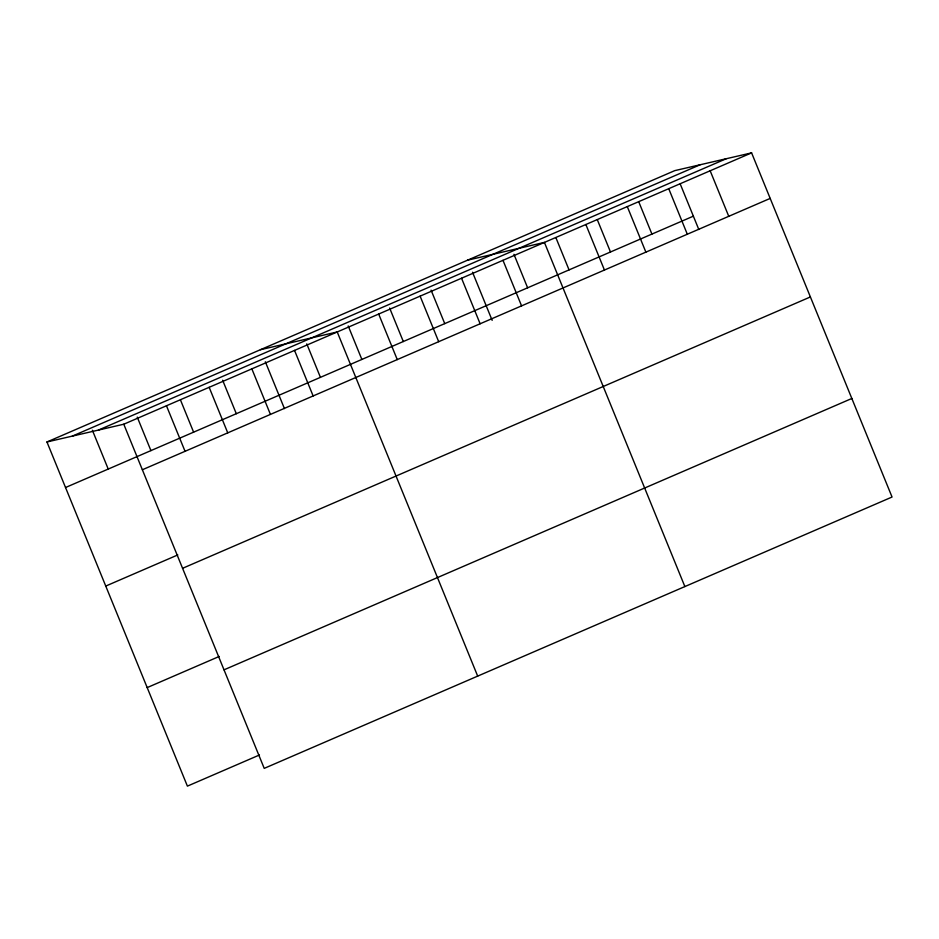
<?xml version="1.0" encoding="UTF-8"?>
<svg xmlns="http://www.w3.org/2000/svg" width="939" height="939" viewBox="0 0 939 939"><rect width="100%" height="100%" fill="white"/><g stroke="black" fill="none" stroke-linecap="round" stroke-linejoin="round"><path stroke-width="1.41" d="M46.95 441.976L674.777 170.628L751.599 152.869L892.05 497.024L264.223 768.372L123.772 424.217L46.95 441.976L187.401 786.131L259.446 754.991M72.303 436.119L700.13 164.771M98.419 430.074L726.246 158.726M123.772 424.217L751.599 152.869M65.53 487.517L693.369 216.17M142.364 469.758L770.191 198.411M105.755 586.065L177.8 554.926M182.577 568.306L810.404 296.947M147.188 687.594L219.221 656.455M224.01 669.836L851.837 398.476M467.599 260.173L544.42 242.415L684.871 586.57M260.408 349.719L337.23 331.96L477.681 676.115M710.166 170.781L728.758 216.322M680.247 184.021L698.804 229.492M668.732 188.68L687.313 234.234M638.813 201.932L651.924 234.081M627.287 206.592L645.879 252.133M597.368 219.843L610.491 251.992M585.854 224.503L604.446 270.045M555.935 237.755L569.057 269.904M513.95 254.316L527.624 287.803M502.987 260.326L521.568 305.868M472.517 272.228L492.165 320.363M461.542 278.226L480.134 323.779M431.083 290.139L444.746 323.626M420.109 296.137L438.689 341.679M389.638 308.051L403.312 341.538M378.675 314.049L397.256 359.59M348.205 325.95L361.867 359.449M306.771 343.862L320.434 377.349M294.541 350.411L313.133 395.953M265.338 361.773L284.435 408.582M251.852 368.863L270.432 414.404M222.637 380.225L236.311 413.712M209.162 387.314L227.743 432.856M180.499 400.014L193.61 432.163M166.461 405.765L185.053 451.307M137.258 417.127L150.921 450.614M92.374 430.226L108.231 469.066"/></g></svg>
